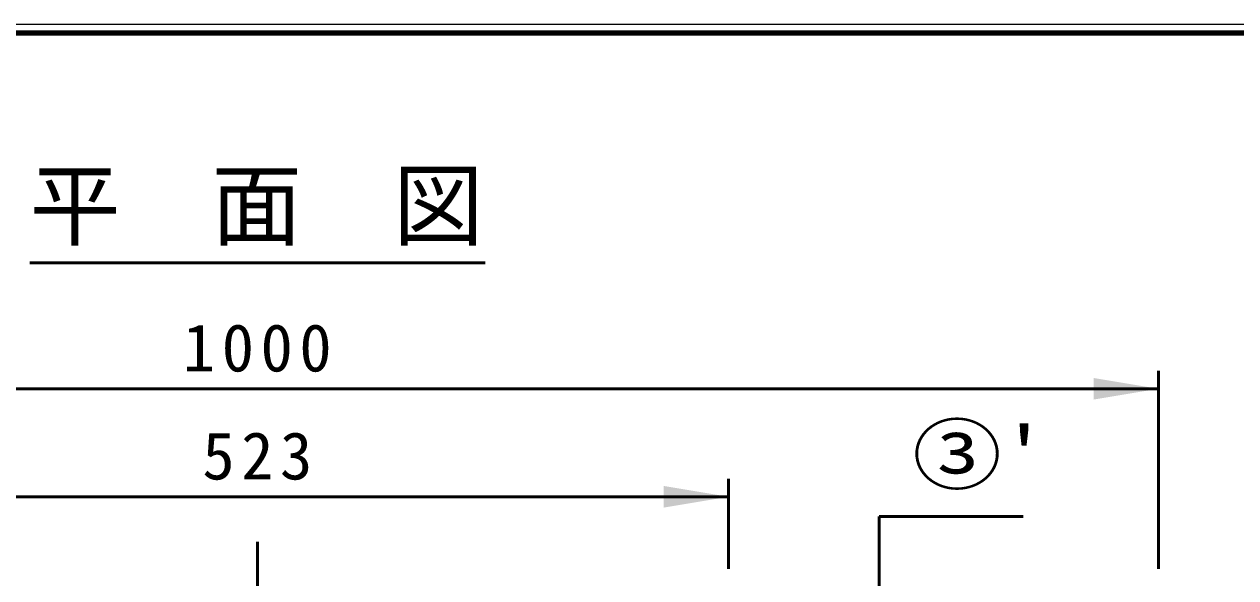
# Model space of a CAD drawing. Units: millimetres, scale not verified. Extents: x 100 to 4105, y 100 to 2870.
# Drawn here: x 2385 to 3057, y 2563 to 2870 of the extents above; entities that cross this region are included whole.
import ezdxf
from ezdxf.enums import TextEntityAlignment as Align

# ---------------------------------------------------------------- set-up
doc = ezdxf.new("R2010")
doc.units = ezdxf.units.MM
doc.header["$LTSCALE"] = 5
doc.linetypes.add('USER2', pattern=[13.4, 10, -1.2, 1, -1.2])
doc.layers.add('V-nasSTD', color=7, linetype='Continuous', lineweight=35)
doc.styles.add('ＭＳ ゴシック', font='')
doc.styles.get('ＭＳ ゴシック').set_extended_font_data('MS Gothic')

msp = doc.modelspace()

# ---------------------------------------------------------------- hatches: boundary and pattern name
at = {"layer": 'V-nasSTD'}
for points in [[(2978.106, 2673.505), (3014.106, 2667.505), (2978.106, 2661.505)], [(2739.606, 2601.505), (2775.606, 2607.505), (2739.606, 2613.505)]]:
    msp.add_hatch(color=256, dxfattribs=at).paths.add_polyline_path(points)

# ---------------------------------------------------------------- linework, layer by layer
at = {"layer": 'V-nasSTD', "lineweight": 100}
msp.add_line((4100, 2865), (105, 2865), dxfattribs=at)
at = {"layer": 'V-nasSTD', "lineweight": 50}
for p, q in [((2387.702, 2737.505), (2640.509, 2737.505)), ((3014.106, 2567.505), (3014.106, 2677.505)), ((2014.106, 2667.505), (3014.106, 2667.505)), ((2775.606, 2567.505), (2775.606, 2617.505)), ((2252.606, 2607.505), (2775.606, 2607.505)), ((2859.106, 2596.505), (2859.106, 2061.505)), ((2859.106, 2596.505), (2939.106, 2596.505))]:
    msp.add_line(p, q, dxfattribs=at)
at = {"layer": 'V-nasSTD', "linetype": 'USER2', "lineweight": 50}
msp.add_line((2514.106, 2582.505), (2514.106, 1992.505), dxfattribs=at)
at = {"layer": 'V-nasSTD', "lineweight": 13}
msp.add_lwpolyline([(100, 100), (100, 2870), (4105, 2870), (4105, 100)], close=True, dxfattribs=at)

# ---------------------------------------------------------------- texts
at = {"layer": 'V-nasSTD', "style": 'ＭＳ ゴシック'}
msp.add_text('平\u3000面\u3000図', height=36.95, dxfattribs=at).set_placement((2387.702, 2787.905), align=Align.TOP_LEFT)
at = {"layer": 'V-nasSTD', "style": 'ＭＳ ゴシック', "width": 1.15}
msp.add_text("③'", height=31.67, dxfattribs=at).set_placement((2877.506, 2646.705), align=Align.TOP_LEFT)
at = {"layer": 'V-nasSTD', "char_height": 26.39, "attachment_point": 1, "style": 'ＭＳ ゴシック'}
for s, insert in [('\\T1.2;1000', (2472.706, 2703.505)), ('\\T1.2;523', (2483.506, 2643.505))]:
    msp.add_mtext(s, dxfattribs=dict(at, insert=insert))

doc.saveas('drawing.dxf')
